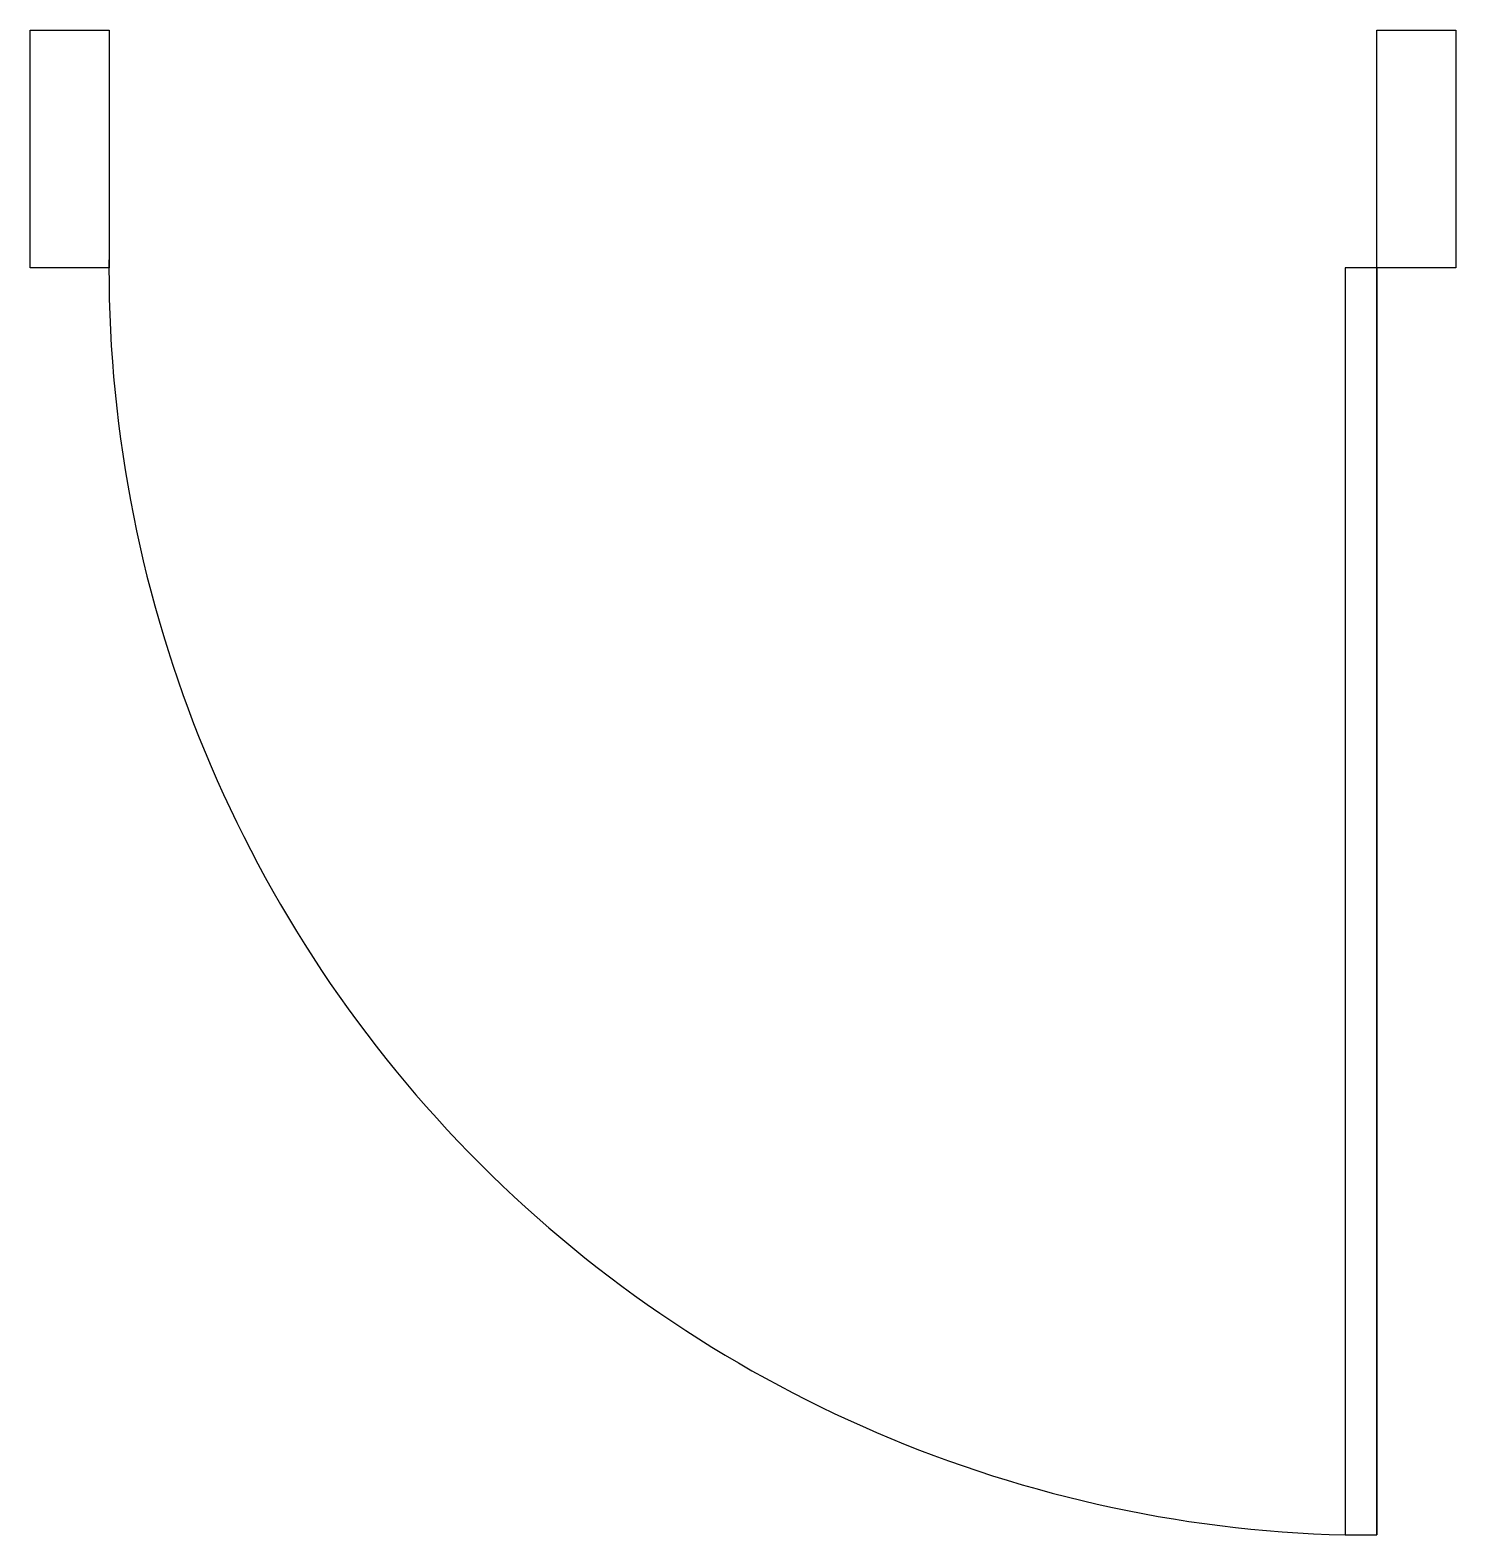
# Model space of a CAD drawing. Header units: millimetres. Extents: x -89125.5 to -89035.5, y -120115.3 to -120020.3.
import ezdxf

# ---------------------------------------------------------------- set-up
doc = ezdxf.new("R2010")
doc.units = ezdxf.units.MM

msp = doc.modelspace()

# ---------------------------------------------------------------- linework, layer by layer
msp.add_line((-89040.513, -120035.349), (-89040.513, -120115.349))
for points in [[(-89125.513, -120020.349), (-89120.513, -120020.349)], [(-89120.513, -120020.349), (-89120.513, -120035.349), (-89125.513, -120035.349), (-89125.513, -120020.349)], [(-89040.513, -120020.349), (-89035.513, -120020.349)], [(-89035.513, -120020.349), (-89035.513, -120035.349), (-89040.513, -120035.349), (-89040.513, -120020.349)]]:
    msp.add_lwpolyline(points)
msp.add_lwpolyline([(-89042.513, -120115.349), (-89040.513, -120115.349), (-89040.513, -120035.349), (-89042.513, -120035.349)], close=True)
msp.add_arc((-89040.513, -120035.349), 80.025, 178.5679, 268.5679)

doc.saveas('drawing.dxf')
